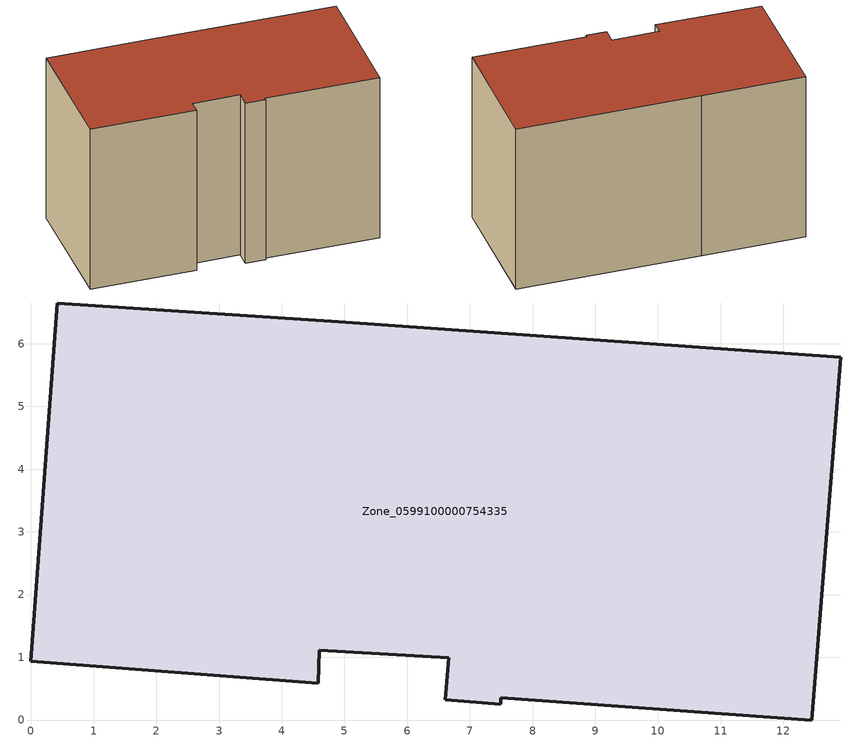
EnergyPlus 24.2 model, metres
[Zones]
Zone_0599100000754335
 floor ground (C_G): 7.5,0.35 7.49,0.25 6.61,0.32 6.66,0.99 4.6,1.11 4.58,0.59 0,0.93 0.42,6.65 4.91,6.35 12.91,5.79 12.45,0 z0
 wall outside (C_F): 4.6,1.11 6.66,0.99 6.61,0.32 7.49,0.25 7.5,0.35 12.45,0 12.91,5.79 4.91,6.35 0.42,6.65 0,0.93 4.58,0.59 4.6,1.11 z0:7.74
 roof outside (C_R): 12.45,0 12.91,5.79 4.91,6.35 0.42,6.65 0,0.93 4.58,0.59 4.6,1.11 6.66,0.99 6.61,0.32 7.49,0.25 7.5,0.35 z7.74
[BUILDING]
Pand.0599100000754335: North Axis=0; Terrain=City; Loads Convergence Tolerance Value=0.04; Temperature Convergence Tolerance Value=0.4; Solar Distribution=FullExterior; Maximum Number of Warmup Days=25; Minimum Number of Warmup Days=1
[Site:Location]
Rotterdam.The.Hague.AP_ZH_NLD Design_Conditions: Latitude=51.96; Longitude=4.45; Time Zone=1; Elevation=-4.5
[SITE:GROUNDTEMPERATURE:BUILDINGSURFACE]
18, 18, 18, 18, 18, 18, 18, 18, 18, 18, 18, 18
[MATERIAL] Thermal Absorptance=0.9; Solar Absorptance=0.7; Visible Absorptance=0.7
Name | Roughness | Thickness | Conductivity | Density | Specific Heat
G.TC.2006-2014 | MediumSmooth | 0.15 | 0.06 | 540 | 1210
F.TC.2006-2014 | Rough | 0.3 | 0.12 | 1920 | 840
R.TC.2006-2014 | MediumRough | 0.2 | 0.08 | 1500 | 1000
[CONSTRUCTION]
C_G: G.TC.2006-2014
C_F: F.TC.2006-2014
C_R: R.TC.2006-2014
[ZONE]
Zone_0599100000754335: Type=1; Multiplier=1; Ceiling Height=Autocalculate; Volume=Autocalculate; Floor Area=autocalculate; Part of Total Floor Area=Yes
[ZONEINFILTRATION:DESIGNFLOWRATE]
Infil_Zone_0599100000754335: Zone or ZoneList or Space or SpaceList=Zone_0599100000754335; Schedule=AlwaysOn; Design Flow Rate Calculation Method=Flow/Area; Flow Rate per Floor Area=0.0015; Constant Term Coefficient=1; Temperature Term Coefficient=0; Velocity Term Coefficient=0; Velocity Squared Term Coefficient=0
[HVACTEMPLATE:ZONE:IDEALLOADSAIRSYSTEM]
Zone_0599100000754335: Maximum Heating Supply Air Temperature=50; Minimum Cooling Supply Air Temperature=13; Maximum Heating Supply Air Humidity Ratio=0.0156; Minimum Cooling Supply Air Humidity Ratio=0.0077; Heating Limit=NoLimit; Cooling Limit=NoLimit; Dehumidification Control Type=ConstantSensibleHeatRatio; Cooling Sensible Heat Ratio=0.7; Dehumidification Setpoint=60; Humidification Control Type=None; Humidification Setpoint=30; Outdoor Air Method=None; Outdoor Air Flow Rate per Person=0.00944; Outdoor Air Flow Rate per Zone Floor Area=0; Outdoor Air Flow Rate per Zone=0; Demand Controlled Ventilation Type=None; Outdoor Air Economizer Type=NoEconomizer; Heat Recovery Type=None; Sensible Heat Recovery Effectiveness=0.7; Latent Heat Recovery Effectiveness=0.65
[ZONECONTROL:THERMOSTAT]
ThermostatControl_Zone_0599100000754335: Zone or ZoneList=Zone_0599100000754335; Control Type Schedule=DualSetpointControlType; Control 1=Thermostat_Zone_0599100000754335; Temperature Difference Between Cutout And Setpoint=0
[THERMOSTATSETPOINT:DUALSETPOINT]
Thermostat_Zone_0599100000754335: Heating Setpoint Temperature Schedule=HeatingSetpoint_Zone_0599100000754335; Cooling Setpoint Temperature Schedule=CoolingSetpoint_Zone_0599100000754335
[SCHEDULE:COMPACT]
HeatingSetpoint_Zone_0599100000754335: Through: 12/31, For: AllDays, Until: 24:00, 21
CoolingSetpoint_Zone_0599100000754335: Through: 12/31, For: AllDays, Until: 24:00, 24
DualSetpointControlType: Through: 12/31, For: AllDays, Until: 24:00, 4
AlwaysOn: Through: 12/31, For: AllDays, Until: 24:00, 1
